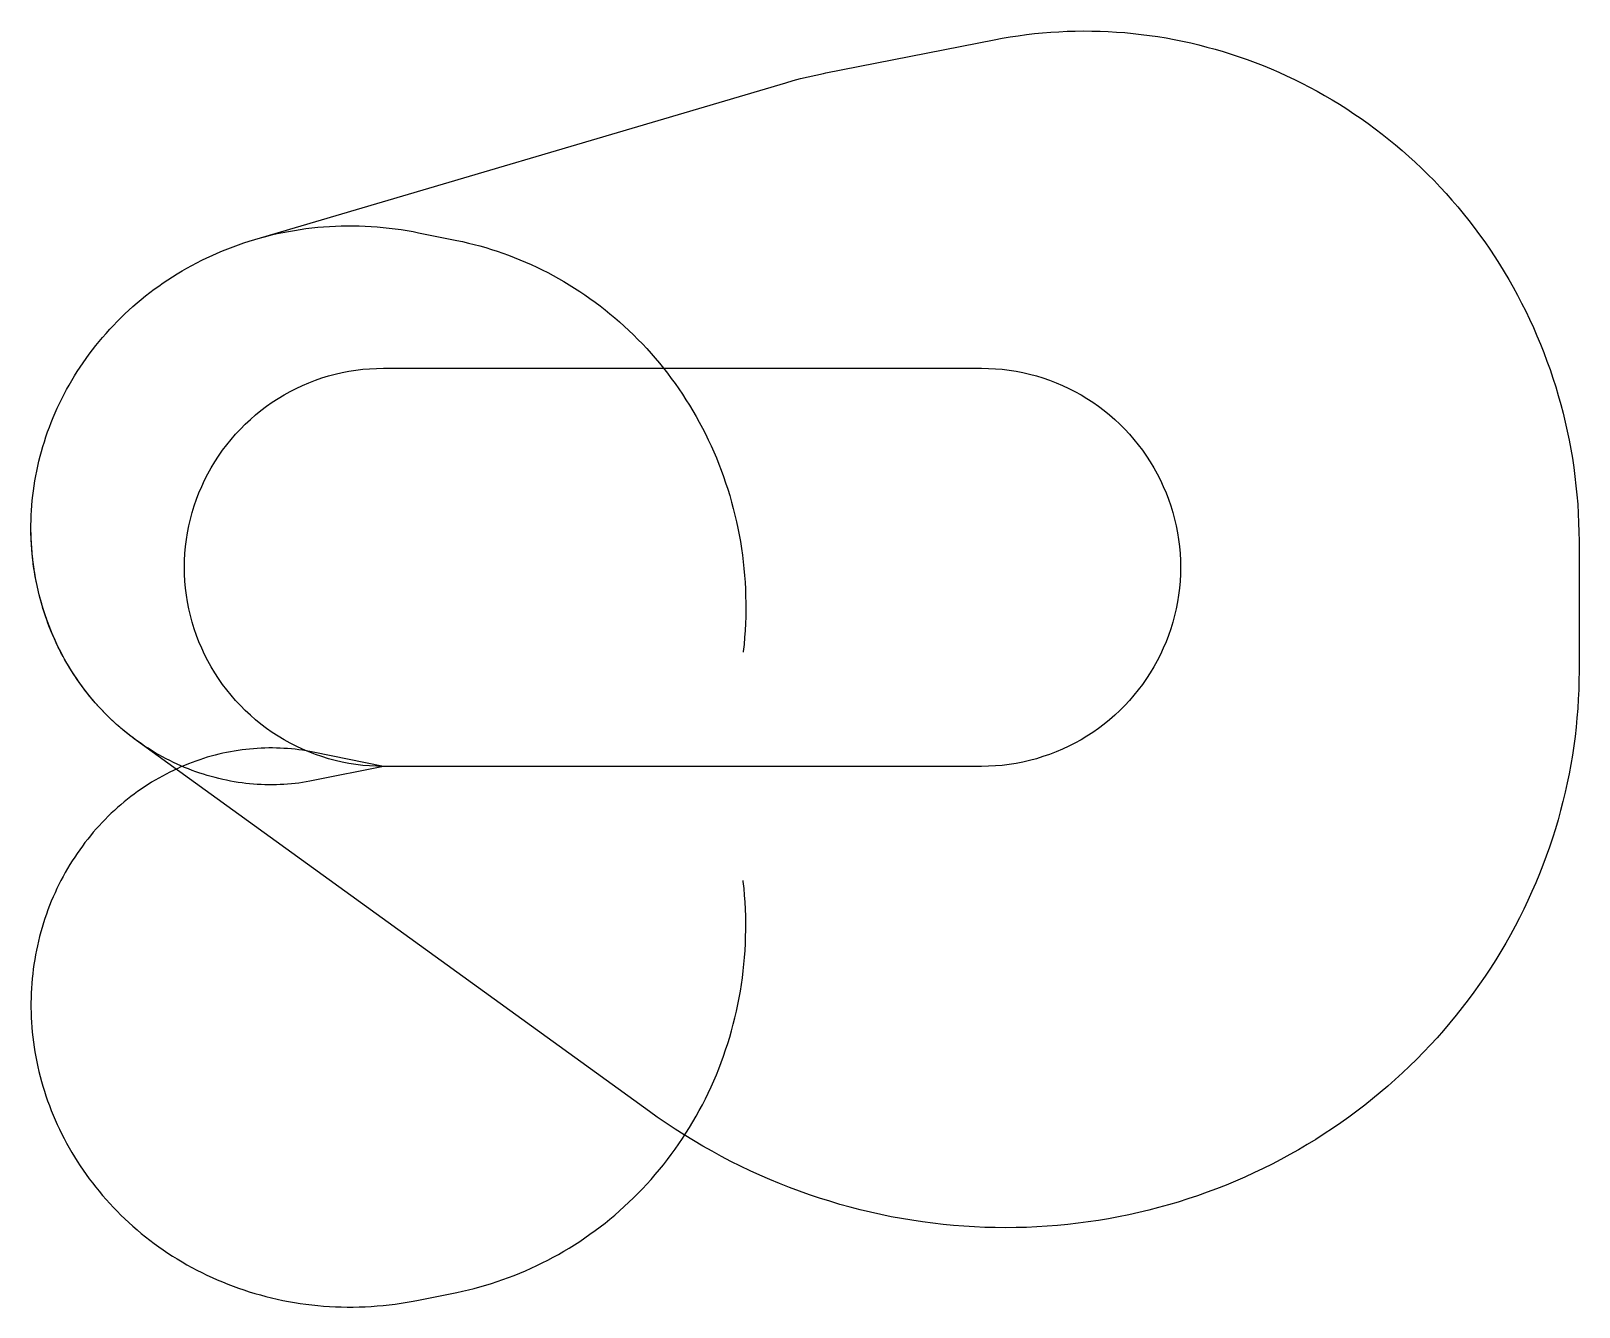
# Model space of a CAD drawing. Header units: metres. Extents: x -7268 to 24647, y -11142 to 15157.
import ezdxf

# ---------------------------------------------------------------- set-up
doc = ezdxf.new("R2010")
doc.units = ezdxf.units.M

msp = doc.modelspace()

# ---------------------------------------------------------------- linework, layer by layer
at = {"layer": 'NorminalTrack', "color": 1}
msp.add_lwpolyline([(0, 0), (0, 0), (-143, 2), (-286, 10), (-429, 22), (-571, 40), (-712, 62), (-853, 90), (-993, 122), (-1131, 159), (-1268, 201), (-1403, 247), (-1537, 299), (-1669, 355), (-1799, 415), (-1926, 480), (-2051, 550), (-2174, 623), (-2294, 701), (-2412, 784), (-2526, 870), (-2637, 960), (-2745, 1054), (-2850, 1152), (-2951, 1253), (-3049, 1358), (-3143, 1466), (-3233, 1577), (-3319, 1691), (-3402, 1809), (-3480, 1929), (-3553, 2051), (-3623, 2177), (-3688, 2304), (-3748, 2434), (-3804, 2566), (-3856, 2700), (-3902, 2835), (-3944, 2972), (-3981, 3110), (-4013, 3250), (-4041, 3391), (-4063, 3532), (-4081, 3674), (-4093, 3817), (-4100, 3960), (-4103, 4103), (-4100, 4246), (-4093, 4389), (-4081, 4532), (-4063, 4674), (-4041, 4815), (-4013, 4956), (-3981, 5096), (-3944, 5234), (-3902, 5371), (-3856, 5506), (-3804, 5640), (-3748, 5772), (-3688, 5902), (-3623, 6029), (-3553, 6154), (-3480, 6277), (-3402, 6397), (-3319, 6515), (-3233, 6629), (-3143, 6740), (-3049, 6848), (-2951, 6953), (-2850, 7054), (-2745, 7152), (-2637, 7246), (-2526, 7336), (-2412, 7422), (-2294, 7505), (-2174, 7583), (-2051, 7656), (-1926, 7726), (-1799, 7791), (-1669, 7851), (-1537, 7907), (-1403, 7959), (-1268, 8005), (-1131, 8047), (-993, 8084), (-853, 8116), (-712, 8144), (-571, 8166), (-429, 8184), (-286, 8196), (-143, 8203), (0, 8206), (0, 8206), (12328, 8206), (12328, 8206), (12471, 8203), (12614, 8196), (12757, 8184), (12899, 8166), (13041, 8144), (13181, 8116), (13321, 8084), (13459, 8047), (13596, 8005), (13732, 7959), (13865, 7907), (13997, 7851), (14127, 7791), (14254, 7726), (14380, 7656), (14502, 7583), (14623, 7505), (14740, 7422), (14854, 7336), (14966, 7246), (15074, 7152), (15178, 7054), (15280, 6953), (15377, 6848), (15471, 6740), (15561, 6629), (15648, 6515), (15730, 6397), (15808, 6277), (15881, 6154), (15951, 6029), (16016, 5902), (16076, 5772), (16132, 5640), (16184, 5506), (16230, 5371), (16272, 5234), (16309, 5096), (16342, 4956), (16369, 4815), (16391, 4674), (16409, 4532), (16421, 4389), (16429, 4246), (16431, 4103), (16429, 3960), (16421, 3817), (16409, 3674), (16391, 3532), (16369, 3391), (16342, 3250), (16309, 3110), (16272, 2972), (16230, 2835), (16184, 2700), (16132, 2566), (16076, 2434), (16016, 2304), (15951, 2177), (15881, 2051), (15808, 1929), (15730, 1809), (15648, 1691), (15561, 1577), (15471, 1466), (15377, 1358), (15280, 1253), (15178, 1152), (15074, 1054), (14966, 960), (14854, 870), (14740, 784), (14623, 701), (14502, 623), (14380, 550), (14254, 480), (14127, 415), (13997, 355), (13865, 299), (13732, 247), (13596, 201), (13459, 159), (13321, 122), (13181, 90), (13041, 62), (12899, 40), (12757, 22), (12614, 10), (12471, 2), (12328, 0), (0, 0)], dxfattribs=at)
at = {"layer": 'WindSpiral', "color": 5}
for points in [[(0, 0), (-1448, -293), (-1522, -307), (-1596, -320), (-1671, -332), (-1747, -343), (-1823, -352), (-1899, -360), (-1976, -366), (-2053, -372), (-2130, -376), (-2208, -378), (-2286, -380), (-2364, -380), (-2443, -378), (-2522, -375), (-2601, -371), (-2680, -365), (-2759, -358), (-2838, -350), (-2917, -340), (-2997, -329), (-3076, -316), (-3156, -302), (-3235, -287), (-3315, -270), (-3394, -251), (-3473, -231), (-3553, -210), (-3632, -187), (-3710, -163), (-3789, -137), (-3867, -110), (-3946, -82), (-4023, -52), (-4101, -20), (-4178, 12), (-4255, 47), (-4332, 83), (-4408, 120), (-4483, 158), (-4559, 198), (-4633, 240), (-4707, 283), (-4781, 327), (-4854, 373), (-4927, 420), (-4998, 469), (-5070, 519), (-5140, 570), (-5210, 623), (-5279, 677), (-5347, 732), (-5415, 789), (-5481, 847), (-5547, 906), (-5612, 967), (-5676, 1029), (-5739, 1092), (-5801, 1157), (-5863, 1223), (-5923, 1290), (-5982, 1358), (-6040, 1428), (-6097, 1498), (-6154, 1570), (-6208, 1643), (-6262, 1717), (-6315, 1793), (-6366, 1869), (-6417, 1947), (-6466, 2025), (-6513, 2105), (-6560, 2186), (-6605, 2267), (-6649, 2350), (-6691, 2434), (-6732, 2518), (-6772, 2604), (-6811, 2690), (-6848, 2778), (-6883, 2866), (-6917, 2955), (-6950, 3045), (-6981, 3136), (-7011, 3227), (-7039, 3319), (-7065, 3412), (-7090, 3506), (-7114, 3600), (-7135, 3695), (-7155, 3790), (-7174, 3886), (-7191, 3983), (-7206, 4080), (-7220, 4178), (-7232, 4276), (-7242, 4374), (-7251, 4473), (-7257, 4573), (-7263, 4672), (-7266, 4772), (-7268, 4873), (-7267, 4973), (-7266, 5074), (-7262, 5175), (-7257, 5276), (-7249, 5377), (-7240, 5479), (-7230, 5580), (-7217, 5682), (-7203, 5783), (-7186, 5885), (-7168, 5986), (-7149, 6088), (-7127, 6189), (-7104, 6290), (-7078, 6391), (-7051, 6492), (-7022, 6592), (-6992, 6692), (-6959, 6792), (-6925, 6892), (-6888, 6991), (-6850, 7089), (-6811, 7188), (-6769, 7285), (-6726, 7383), (-6680, 7479), (-6633, 7576), (-6585, 7671), (-6534, 7766), (-6482, 7860), (-6428, 7954), (-6372, 8046), (-6314, 8138), (-6255, 8229), (-6194, 8320), (-6131, 8409), (-6067, 8498), (-6000, 8585), (-5933, 8672), (-5863, 8757), (-5792, 8842), (-5719, 8925), (-5645, 9008), (-5569, 9089), (-5491, 9169), (-5412, 9248), (-5332, 9326), (-5250, 9402), (-5166, 9477), (-5081, 9551), (-4994, 9624), (-4906, 9695), (-4817, 9765), (-4726, 9833), (-4634, 9900), (-4540, 9965), (-4445, 10029), (-4349, 10091), (-4251, 10152), (-4152, 10212), (-4052, 10269), (-3951, 10325), (-3849, 10379), (-3745, 10432), (-3640, 10483), (-3535, 10532), (-3428, 10580), (-3320, 10625), (-3211, 10669), (-3101, 10711), (-2990, 10751), (-2878, 10790), (-2766, 10826), (-2652, 10861), (-2652, 10861), (8293, 14090), (8446, 14134), (8600, 14175), (8755, 14214), (8911, 14249), (9068, 14283), (9117, 14292), (12591, 14976), (12755, 15007), (12920, 15035), (13086, 15060), (13253, 15082), (13420, 15102), (13587, 15118), (13755, 15132), (13924, 15142), (14093, 15150), (14262, 15155), (14432, 15157), (14602, 15156), (14772, 15152), (14942, 15145), (15112, 15135), (15283, 15122), (15453, 15106), (15623, 15087), (15794, 15065), (15964, 15040), (16133, 15012), (16303, 14980), (16472, 14946), (16641, 14909), (16809, 14869), (16977, 14826), (17145, 14780), (17312, 14731), (17478, 14679), (17643, 14624), (17808, 14567), (17972, 14506), (18135, 14442), (18297, 14375), (18458, 14305), (18618, 14233), (18778, 14157), (18935, 14079), (19092, 13998), (19248, 13914), (19402, 13827), (19555, 13737), (19707, 13645), (19857, 13550), (20006, 13452), (20153, 13351), (20299, 13248), (20442, 13142), (20585, 13033), (20725, 12922), (20864, 12808), (21001, 12691), (21136, 12573), (21269, 12451), (21401, 12327), (21530, 12201), (21657, 12072), (21782, 11941), (21905, 11807), (22026, 11671), (22145, 11533), (22261, 11393), (22375, 11250), (22486, 11105), (22596, 10958), (22702, 10809), (22807, 10658), (22908, 10505), (23008, 10350), (23104, 10193), (23198, 10035), (23290, 9874), (23378, 9712), (23464, 9548), (23547, 9382), (23628, 9214), (23705, 9045), (23780, 8875), (23852, 8702), (23920, 8529), (23986, 8354), (24049, 8178), (24109, 8000), (24166, 7821), (24220, 7641), (24270, 7460), (24318, 7277), (24363, 7094), (24404, 6909), (24442, 6724), (24477, 6538), (24509, 6351), (24537, 6163), (24562, 5974), (24584, 5785), (24603, 5595), (24619, 5405), (24631, 5214), (24639, 5023), (24645, 4831), (24647, 4639), (24647, 4614), (24647, 1964), (24645, 1772), (24640, 1579), (24632, 1387), (24620, 1194), (24605, 1002), (24586, 809), (24565, 617), (24539, 424), (24510, 232), (24478, 40), (24443, -151), (24404, -342), (24362, -533), (24316, -723), (24267, -912), (24215, -1101), (24159, -1289), (24100, -1476), (24038, -1663), (23972, -1849), (23903, -2033), (23830, -2217), (23755, -2400), (23676, -2581), (23594, -2761), (23508, -2941), (23420, -3118), (23328, -3295), (23233, -3470), (23135, -3643), (23033, -3815), (22929, -3986), (22821, -4155), (22711, -4322), (22597, -4487), (22480, -4651), (22361, -4812), (22238, -4972), (22112, -5130), (21984, -5286), (21853, -5440), (21719, -5591), (21582, -5740), (21442, -5888), (21300, -6033), (21155, -6175), (21007, -6315), (20857, -6453), (20704, -6588), (20548, -6721), (20390, -6851), (20230, -6979), (20067, -7104), (19902, -7226), (19735, -7345), (19565, -7462), (19393, -7575), (19219, -7686), (19043, -7794), (18865, -7899), (18685, -8001), (18502, -8100), (18318, -8196), (18132, -8289), (17945, -8378), (17755, -8465), (17564, -8548), (17371, -8628), (17176, -8704), (16980, -8778), (16783, -8848), (16584, -8914), (16383, -8978), (16182, -9037), (15979, -9094), (15775, -9146), (15569, -9196), (15363, -9241), (15156, -9283), (14947, -9322), (14738, -9357), (14528, -9388), (14318, -9416), (14106, -9440), (13894, -9461), (13681, -9477), (13468, -9490), (13255, -9500), (13041, -9505), (12826, -9507), (12612, -9505), (12397, -9500), (12182, -9490), (11967, -9477), (11753, -9460), (11538, -9440), (11323, -9415), (11109, -9387), (10895, -9355), (10681, -9319), (10467, -9280), (10255, -9236), (10042, -9189), (9830, -9138), (9619, -9084), (9409, -9026), (9200, -8963), (8991, -8898), (8783, -8828), (8577, -8755), (8371, -8678), (8167, -8598), (7963, -8513), (7761, -8426), (7561, -8334), (7361, -8239), (7164, -8141), (6967, -8038), (6773, -7933), (6580, -7824), (6389, -7711), (6199, -7595), (6011, -7475), (5826, -7352), (5642, -7226), (5483, -7113), (-5092, 535), (-5162, 586), (-5231, 639), (-5300, 694), (-5368, 750), (-5435, 807), (-5502, 865), (-5567, 925), (-5632, 986), (-5696, 1049), (-5759, 1112), (-5821, 1177), (-5882, 1244), (-5942, 1311), (-6000, 1380), (-6058, 1450), (-6115, 1521), (-6171, 1593), (-6225, 1666), (-6279, 1741), (-6331, 1816), (-6382, 1893), (-6432, 1971), (-6481, 2050), (-6528, 2130), (-6574, 2211), (-6619, 2293), (-6662, 2376), (-6704, 2460), (-6745, 2545), (-6784, 2631), (-6822, 2718), (-6859, 2805), (-6894, 2894), (-6928, 2983), (-6960, 3073), (-6990, 3164), (-7020, 3256), (-7047, 3348), (-7073, 3441), (-7098, 3535), (-7120, 3630), (-7142, 3725), (-7161, 3820), (-7180, 3916), (-7196, 4013), (-7211, 4111), (-7224, 4208), (-7235, 4307), (-7245, 4405), (-7253, 4504), (-7259, 4604), (-7264, 4704), (-7267, 4804), (-7268, 4904), (-7268, 4917)], [(0, 0), (-1448, -293), (-1522, -307), (-1596, -320), (-1671, -332), (-1747, -343), (-1823, -352), (-1899, -360), (-1976, -366), (-2053, -372), (-2130, -376), (-2208, -378), (-2286, -380), (-2364, -380), (-2443, -378), (-2522, -375), (-2601, -371), (-2680, -365), (-2759, -358), (-2838, -350), (-2917, -340), (-2997, -329), (-3076, -316), (-3156, -302), (-3235, -287), (-3315, -270), (-3394, -251), (-3473, -231), (-3553, -210), (-3632, -187), (-3710, -163), (-3789, -137), (-3867, -110), (-3946, -82), (-4023, -52), (-4101, -20), (-4178, 12), (-4255, 47), (-4332, 83), (-4408, 120), (-4483, 158), (-4559, 198), (-4633, 240), (-4707, 283), (-4781, 327), (-4854, 373), (-4927, 420), (-4998, 469), (-5070, 519), (-5140, 570), (-5210, 623), (-5279, 677), (-5347, 732), (-5415, 789), (-5481, 847), (-5547, 906), (-5612, 967), (-5676, 1029), (-5739, 1092), (-5801, 1157), (-5863, 1223), (-5923, 1290), (-5982, 1358), (-6040, 1428), (-6097, 1498), (-6154, 1570), (-6208, 1643), (-6262, 1717), (-6315, 1793), (-6366, 1869), (-6417, 1947), (-6466, 2025), (-6513, 2105), (-6560, 2186), (-6605, 2267), (-6649, 2350), (-6691, 2434), (-6732, 2518), (-6772, 2604), (-6811, 2690), (-6848, 2778), (-6883, 2866), (-6917, 2955), (-6950, 3045), (-6981, 3136), (-7011, 3227), (-7039, 3319), (-7065, 3412), (-7090, 3506), (-7114, 3600), (-7135, 3695), (-7155, 3790), (-7174, 3886), (-7191, 3983), (-7206, 4080), (-7220, 4178), (-7232, 4276), (-7242, 4374), (-7251, 4473), (-7257, 4573), (-7263, 4672), (-7266, 4772), (-7268, 4873), (-7267, 4973), (-7266, 5074), (-7262, 5175), (-7257, 5276), (-7249, 5377), (-7240, 5479), (-7230, 5580), (-7217, 5682), (-7203, 5783), (-7186, 5885), (-7168, 5986), (-7149, 6088), (-7127, 6189), (-7104, 6290), (-7078, 6391), (-7051, 6492), (-7022, 6592), (-6992, 6692), (-6959, 6792), (-6925, 6892), (-6888, 6991), (-6850, 7089), (-6811, 7188), (-6769, 7285), (-6726, 7383), (-6680, 7479), (-6633, 7576), (-6585, 7671), (-6534, 7766), (-6482, 7860), (-6428, 7954), (-6372, 8046), (-6314, 8138), (-6255, 8229), (-6194, 8320), (-6131, 8409), (-6067, 8498), (-6000, 8585), (-5933, 8672), (-5863, 8757), (-5792, 8842), (-5719, 8925), (-5645, 9008), (-5569, 9089), (-5491, 9169), (-5412, 9248), (-5332, 9326), (-5250, 9402), (-5166, 9477), (-5081, 9551), (-4994, 9624), (-4906, 9695), (-4817, 9765), (-4726, 9833), (-4634, 9900), (-4540, 9965), (-4445, 10029), (-4349, 10091), (-4251, 10152), (-4152, 10212), (-4052, 10269), (-3951, 10325), (-3849, 10379), (-3745, 10432), (-3640, 10483), (-3535, 10532), (-3428, 10580), (-3320, 10625), (-3211, 10669), (-3101, 10711), (-2990, 10751), (-2878, 10790), (-2766, 10826), (-2652, 10861), (-2538, 10893), (-2423, 10924), (-2307, 10953), (-2190, 10980), (-2073, 11005), (-1955, 11027), (-1837, 11048), (-1717, 11067), (-1598, 11084), (-1477, 11098), (-1357, 11111), (-1235, 11121), (-1114, 11130), (-992, 11136), (-870, 11140), (-747, 11142), (-624, 11142), (-501, 11140), (-378, 11135), (-254, 11129), (-131, 11120), (-7, 11109), (117, 11096), (240, 11080), (364, 11063), (487, 11043), (611, 11021), (719, 11000), (1509, 10840), (1629, 10815), (1749, 10787), (1869, 10758), (1988, 10726), (2108, 10692), (2226, 10656), (2345, 10617), (2463, 10577), (2580, 10534), (2697, 10489), (2814, 10443), (2929, 10394), (3044, 10342), (3159, 10289), (3273, 10234), (3385, 10177), (3498, 10117), (3609, 10056), (3719, 9992), (3829, 9926), (3937, 9859), (4045, 9789), (4152, 9717), (4257, 9643), (4361, 9568), (4465, 9490), (4567, 9411), (4668, 9329), (4767, 9246), (4865, 9160), (4962, 9073), (5058, 8984), (5152, 8893), (5245, 8801), (5337, 8706), (5426, 8610), (5515, 8512), (5602, 8413), (5687, 8311), (5770, 8208), (5852, 8104), (5933, 7997), (6011, 7890), (6088, 7780), (6163, 7669), (6236, 7557), (6307, 7443), (6377, 7328), (6444, 7211), (6510, 7093), (6574, 6973), (6635, 6853), (6695, 6731), (6753, 6607), (6808, 6483), (6862, 6357), (6913, 6230), (6962, 6102), (7010, 5973), (7054, 5843), (7097, 5712), (7138, 5580), (7176, 5447), (7212, 5314), (7246, 5179), (7277, 5043), (7306, 4907), (7333, 4770), (7357, 4632), (7380, 4494), (7399, 4355), (7417, 4216), (7431, 4076), (7444, 3935), (7454, 3794), (7461, 3653), (7466, 3511), (7469, 3369), (7469, 3227), (7467, 3084), (7462, 2942), (7455, 2799), (7445, 2656), (7433, 2513), (7418, 2370), (7416, 2352)], [(0, 0), (-1448, 293), (-1522, 307), (-1596, 320), (-1671, 332), (-1747, 343), (-1823, 352), (-1899, 360), (-1976, 366), (-2053, 372), (-2130, 376), (-2208, 378), (-2286, 380), (-2364, 380), (-2443, 378), (-2522, 375), (-2601, 371), (-2680, 365), (-2759, 358), (-2838, 350), (-2917, 340), (-2997, 329), (-3076, 316), (-3156, 302), (-3235, 287), (-3315, 270), (-3394, 251), (-3473, 231), (-3553, 210), (-3632, 187), (-3710, 163), (-3789, 137), (-3867, 110), (-3946, 82), (-4023, 52), (-4101, 20), (-4178, -12), (-4255, -47), (-4332, -83), (-4408, -120), (-4483, -158), (-4559, -198), (-4633, -240), (-4707, -283), (-4781, -327), (-4854, -373), (-4927, -420), (-4998, -469), (-5070, -519), (-5140, -570), (-5210, -623), (-5279, -677), (-5347, -732), (-5415, -789), (-5481, -847), (-5547, -906), (-5612, -967), (-5676, -1029), (-5739, -1092), (-5801, -1157), (-5863, -1223), (-5923, -1290), (-5982, -1358), (-6040, -1428), (-6097, -1498), (-6154, -1570), (-6208, -1643), (-6262, -1717), (-6315, -1793), (-6366, -1869), (-6417, -1947), (-6466, -2025), (-6513, -2105), (-6560, -2186), (-6605, -2267), (-6649, -2350), (-6691, -2434), (-6732, -2518), (-6772, -2604), (-6811, -2690), (-6848, -2778), (-6883, -2866), (-6917, -2955), (-6950, -3045), (-6981, -3136), (-7011, -3227), (-7039, -3319), (-7065, -3412), (-7090, -3506), (-7114, -3600), (-7135, -3695), (-7155, -3790), (-7174, -3886), (-7191, -3983), (-7206, -4080), (-7220, -4178), (-7232, -4276), (-7242, -4374), (-7251, -4473), (-7257, -4573), (-7263, -4672), (-7266, -4772), (-7268, -4873), (-7267, -4973), (-7266, -5074), (-7262, -5175), (-7257, -5276), (-7249, -5377), (-7240, -5479), (-7230, -5580), (-7217, -5682), (-7203, -5783), (-7186, -5885), (-7168, -5986), (-7149, -6088), (-7127, -6189), (-7104, -6290), (-7078, -6391), (-7051, -6492), (-7022, -6592), (-6992, -6692), (-6959, -6792), (-6925, -6892), (-6888, -6991), (-6850, -7089), (-6811, -7188), (-6769, -7285), (-6726, -7383), (-6680, -7479), (-6633, -7576), (-6585, -7671), (-6534, -7766), (-6482, -7860), (-6428, -7954), (-6372, -8046), (-6314, -8138), (-6255, -8229), (-6194, -8320), (-6131, -8409), (-6067, -8498), (-6000, -8585), (-5933, -8672), (-5863, -8757), (-5792, -8842), (-5719, -8925), (-5645, -9008), (-5569, -9089), (-5491, -9169), (-5412, -9248), (-5332, -9326), (-5250, -9402), (-5166, -9477), (-5081, -9551), (-4994, -9624), (-4906, -9695), (-4817, -9765), (-4726, -9833), (-4634, -9900), (-4540, -9965), (-4445, -10029), (-4349, -10091), (-4251, -10152), (-4152, -10212), (-4052, -10269), (-3951, -10325), (-3849, -10379), (-3745, -10432), (-3640, -10483), (-3535, -10532), (-3428, -10580), (-3320, -10625), (-3211, -10669), (-3101, -10711), (-2990, -10751), (-2878, -10790), (-2766, -10826), (-2652, -10861), (-2538, -10893), (-2423, -10924), (-2307, -10953), (-2190, -10980), (-2073, -11005), (-1955, -11027), (-1837, -11048), (-1717, -11067), (-1598, -11084), (-1477, -11098), (-1357, -11111), (-1235, -11121), (-1114, -11130), (-992, -11136), (-870, -11140), (-747, -11142), (-624, -11142), (-501, -11140), (-378, -11135), (-254, -11129), (-131, -11120), (-7, -11109), (117, -11096), (240, -11080), (364, -11063), (487, -11043), (611, -11021), (719, -11000), (1509, -10840), (1629, -10815), (1749, -10787), (1869, -10758), (1988, -10726), (2108, -10692), (2226, -10656), (2345, -10617), (2463, -10577), (2580, -10534), (2697, -10489), (2814, -10443), (2929, -10394), (3044, -10342), (3159, -10289), (3273, -10234), (3385, -10177), (3498, -10117), (3609, -10056), (3719, -9992), (3829, -9926), (3937, -9859), (4045, -9789), (4152, -9717), (4257, -9643), (4361, -9568), (4465, -9490), (4567, -9411), (4668, -9329), (4767, -9246), (4865, -9160), (4962, -9073), (5058, -8984), (5152, -8893), (5245, -8801), (5337, -8706), (5426, -8610), (5515, -8512), (5602, -8413), (5687, -8311), (5770, -8208), (5852, -8104), (5933, -7997), (6011, -7890), (6088, -7780), (6163, -7669), (6236, -7557), (6307, -7443), (6377, -7328), (6444, -7211), (6510, -7093), (6574, -6973), (6635, -6853), (6695, -6731), (6753, -6607), (6808, -6483), (6862, -6357), (6913, -6230), (6962, -6102), (7010, -5973), (7054, -5843), (7097, -5712), (7138, -5580), (7176, -5447), (7212, -5314), (7246, -5179), (7277, -5043), (7306, -4907), (7333, -4770), (7357, -4632), (7380, -4494), (7399, -4355), (7417, -4216), (7431, -4076), (7444, -3935), (7454, -3794), (7461, -3653), (7466, -3511), (7469, -3369), (7469, -3227), (7467, -3084), (7462, -2942), (7455, -2799), (7445, -2656), (7433, -2513), (7418, -2370), (7416, -2352)]]:
    msp.add_lwpolyline(points, dxfattribs=at)

doc.saveas('drawing.dxf')
